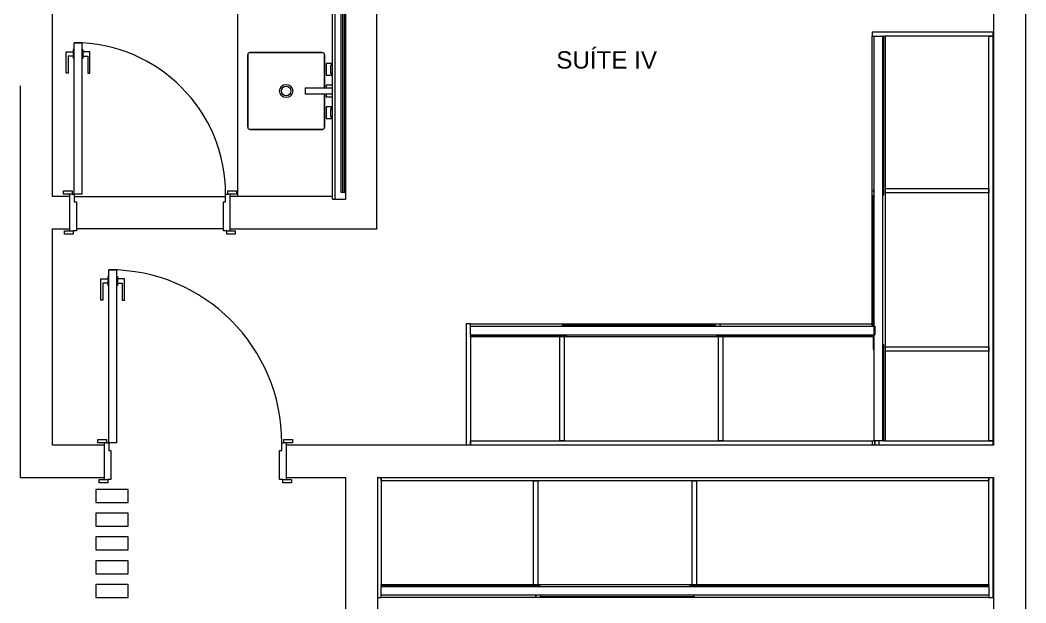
# Model space of a CAD drawing. Header units: millimetres. Extents: x 586.5 to 618.3, y 239.1 to 272.6.
# Drawn here: x 596.848 to 601.498, y 266.83 to 269.525 of the extents above; entities that cross this region are included whole.
import ezdxf

# ---------------------------------------------------------------- set-up
doc = ezdxf.new("R2010")
doc.units = ezdxf.units.MM
doc.header["$LTSCALE"] = 75
doc.linetypes.add('HIDDEN', pattern=[0.375, 0.25, -0.125])
for name, color, linetype, lineweight in [('A Arquitetura LRZ', 252, 'Continuous', 9), ('A Cumbuca LRZ', 254, 'HIDDEN', 9), ('A Esquadrias LRZ', 252, 'Continuous', 9), ('A Mobiliário LRZ', 253, 'Continuous', 9)]:
    doc.layers.add(name, color=color, linetype=linetype, lineweight=lineweight)
doc.styles.add('R80', font='arial.ttf')

msp = doc.modelspace()

# ---------------------------------------------------------------- linework, layer by layer
at = {"layer": 'A Arquitetura LRZ'}
for p, q in [((601.4975, 240.0104), (601.4975, 272.5654)), ((598.4975, 268.5614), (598.4975, 271.4104)), ((601.3475, 271.4104), (601.3475, 267.5604)), ((596.9975, 268.7104), (596.9975, 270.4904)), ((596.8475, 269.2214), (596.8475, 267.4114)), ((597.0775, 268.7104), (596.9975, 268.7104)), ((597.0775, 268.5604), (597.0775, 268.7104)), ((598.2924, 268.7104), (597.8175, 268.7104)), ((597.8175, 268.7104), (597.8175, 268.5604)), ((596.9975, 268.5614), (596.9975, 268.5604)), ((596.9975, 267.5604), (596.9975, 268.5604)), ((596.9975, 268.5604), (597.0775, 268.5604)), ((597.8175, 268.5604), (598.4975, 268.5604)), ((597.2375, 267.5604), (596.9975, 267.5604)), ((597.2375, 267.4104), (597.2375, 267.5604)), ((601.3475, 267.5604), (598.0775, 267.5604)), ((598.0775, 267.5604), (598.0775, 267.4104)), ((596.8475, 267.4114), (596.8475, 267.4104)), ((596.8475, 267.4104), (596.8485, 267.4104)), ((596.8485, 267.4104), (597.2375, 267.4104)), ((598.0775, 267.4104), (598.3515, 267.4104)), ((598.3515, 267.4104), (598.3515, 264.2654)), ((598.5015, 267.4104), (598.5005, 267.4104)), ((598.5015, 267.4104), (601.3475, 267.4104)), ((598.5015, 264.4154), (598.5015, 267.4104)), ((601.3475, 267.4104), (601.3475, 264.4154)), ((597.3475, 267.3554), (597.1975, 267.3554)), ((597.1975, 267.3554), (597.1975, 267.2954)), ((597.3475, 267.2954), (597.3475, 267.3554)), ((597.1975, 267.2954), (597.3475, 267.2954)), ((597.3475, 267.2454), (597.1975, 267.2454)), ((597.1975, 267.2454), (597.1975, 267.1854)), ((597.3475, 267.1854), (597.3475, 267.2454)), ((597.1975, 267.1854), (597.3475, 267.1854)), ((597.3475, 267.1354), (597.1975, 267.1354)), ((597.1975, 267.1354), (597.1975, 267.0754)), ((597.3475, 267.0754), (597.3475, 267.1354)), ((597.1975, 267.0754), (597.3475, 267.0754)), ((597.3475, 267.0254), (597.1975, 267.0254)), ((597.1975, 267.0254), (597.1975, 266.9654)), ((597.3475, 266.9654), (597.3475, 267.0254)), ((597.1975, 266.9654), (597.3475, 266.9654)), ((597.3475, 266.9154), (597.1975, 266.9154)), ((597.1975, 266.9154), (597.1975, 266.8554)), ((597.3475, 266.8554), (597.3475, 266.9154)), ((597.1975, 266.8554), (597.3475, 266.8554))]:
    msp.add_line(p, q, dxfattribs=at)
at = {"layer": 'A Esquadrias LRZ'}
for p, q in [((597.0607, 269.2797), (597.0607, 269.3787)), ((597.0607, 269.3787), (597.0924, 269.3787)), ((597.0975, 269.3896), (597.0924, 269.3896)), ((597.0924, 269.3896), (597.0924, 269.3687)), ((597.0975, 269.4204), (597.1325, 269.4204)), ((597.0975, 268.7204), (597.0975, 269.4204)), ((597.1325, 269.4204), (597.1325, 268.7204)), ((597.1325, 269.3896), (597.1377, 269.3896)), ((597.1377, 269.3896), (597.1377, 269.3687)), ((597.1694, 269.3787), (597.1377, 269.3787)), ((597.1694, 269.2797), (597.1694, 269.3787)), ((597.0924, 269.3587), (597.0701, 269.3587)), ((597.0701, 269.3587), (597.0701, 269.2797)), ((597.0924, 269.3687), (597.0924, 269.3477)), ((597.0924, 269.3477), (597.0975, 269.3477)), ((597.1377, 269.3477), (597.1325, 269.3477)), ((597.1377, 269.3687), (597.1377, 269.3477)), ((597.1377, 269.3587), (597.16, 269.3587)), ((597.16, 269.3587), (597.16, 269.2797)), ((597.0701, 269.2797), (597.0607, 269.2797)), ((597.16, 269.2797), (597.1694, 269.2797)), ((597.0475, 268.7354), (597.0875, 268.7354)), ((597.0475, 268.7204), (597.0475, 268.7354)), ((597.0875, 268.7354), (597.0875, 268.7204)), ((597.8075, 268.7204), (597.8075, 268.7354)), ((597.8075, 268.7354), (597.8475, 268.7354)), ((597.8475, 268.7354), (597.8475, 268.7204)), ((597.0875, 268.7204), (597.0475, 268.7204)), ((597.0775, 268.7104), (597.0775, 268.7204)), ((597.0875, 268.7204), (597.0975, 268.7204)), ((597.1325, 268.7204), (597.0975, 268.7204)), ((597.0975, 268.7204), (597.0975, 268.6854)), ((597.0975, 268.7104), (597.7975, 268.7104)), ((597.0975, 268.6854), (597.1075, 268.6854)), ((597.1075, 268.6854), (597.1075, 268.5504)), ((597.7875, 268.6854), (597.7975, 268.6854)), ((597.7875, 268.5504), (597.7875, 268.6854)), ((597.7975, 268.7204), (597.8075, 268.7204)), ((597.7975, 268.6854), (597.7975, 268.7204)), ((597.8475, 268.7204), (597.8075, 268.7204)), ((597.8175, 268.7204), (597.8175, 268.7104)), ((597.0525, 268.5504), (597.0925, 268.5504)), ((597.0525, 268.5354), (597.0525, 268.5504)), ((597.0775, 268.5504), (597.0775, 268.5604)), ((597.0925, 268.5504), (597.0925, 268.5354)), ((597.1075, 268.5504), (597.0925, 268.5504)), ((597.7875, 268.5604), (597.1075, 268.5604)), ((597.8025, 268.5504), (597.7875, 268.5504)), ((597.8025, 268.5504), (597.8425, 268.5504)), ((597.8025, 268.5354), (597.8025, 268.5504)), ((597.8175, 268.5604), (597.8175, 268.5504)), ((597.8425, 268.5504), (597.8425, 268.5354)), ((598.4975, 268.5614), (598.4975, 268.5604)), ((597.0925, 268.5354), (597.0525, 268.5354)), ((597.8425, 268.5354), (597.8025, 268.5354)), ((597.2575, 268.3704), (597.2925, 268.3704)), ((597.2575, 267.5704), (597.2575, 268.3704)), ((597.2925, 268.3704), (597.2925, 267.5704)), ((597.2207, 268.2297), (597.2207, 268.3287)), ((597.2207, 268.3287), (597.2524, 268.3287)), ((597.2524, 268.3087), (597.2301, 268.3087)), ((597.2301, 268.3087), (597.2301, 268.2297)), ((597.2575, 268.3396), (597.2524, 268.3396)), ((597.2524, 268.3396), (597.2524, 268.3187)), ((597.2524, 268.3187), (597.2524, 268.2977)), ((597.2925, 268.3396), (597.2977, 268.3396)), ((597.2977, 268.3396), (597.2977, 268.3187)), ((597.3294, 268.3287), (597.2977, 268.3287)), ((597.2977, 268.3187), (597.2977, 268.2977)), ((597.2977, 268.3087), (597.32, 268.3087)), ((597.32, 268.3087), (597.32, 268.2297)), ((597.3294, 268.2297), (597.3294, 268.3287)), ((597.2524, 268.2977), (597.2575, 268.2977)), ((597.2977, 268.2977), (597.2925, 268.2977)), ((597.2301, 268.2297), (597.2207, 268.2297)), ((597.32, 268.2297), (597.3294, 268.2297)), ((597.2075, 267.5854), (597.2475, 267.5854)), ((597.2075, 267.5704), (597.2075, 267.5854)), ((597.2475, 267.5704), (597.2075, 267.5704)), ((597.2375, 267.5604), (597.2375, 267.5704)), ((597.2475, 267.5854), (597.2475, 267.5704)), ((597.2475, 267.5704), (597.2575, 267.5704)), ((597.2925, 267.5704), (597.2575, 267.5704)), ((597.2575, 267.5704), (597.2575, 267.5354)), ((598.0575, 267.5704), (598.0675, 267.5704)), ((598.0575, 267.5354), (598.0575, 267.5704)), ((598.0675, 267.5704), (598.0675, 267.5854)), ((598.0675, 267.5854), (598.1075, 267.5854)), ((598.1075, 267.5704), (598.0675, 267.5704)), ((598.0775, 267.5704), (598.0775, 267.5604)), ((598.1075, 267.5854), (598.1075, 267.5704)), ((597.2575, 267.5354), (597.2675, 267.5354)), ((597.2675, 267.5354), (597.2675, 267.4004)), ((598.0475, 267.5354), (598.0575, 267.5354)), ((598.0475, 267.4004), (598.0475, 267.5354)), ((597.2125, 267.4004), (597.2525, 267.4004)), ((597.2125, 267.3854), (597.2125, 267.4004)), ((597.2525, 267.3854), (597.2125, 267.3854)), ((597.2375, 267.4004), (597.2375, 267.4104)), ((597.2525, 267.4004), (597.2525, 267.3854)), ((597.2675, 267.4004), (597.2525, 267.4004)), ((598.0625, 267.4004), (598.0475, 267.4004)), ((598.0625, 267.4004), (598.1025, 267.4004)), ((598.0625, 267.3854), (598.0625, 267.4004)), ((598.1025, 267.3854), (598.0625, 267.3854)), ((598.0775, 267.4104), (598.0775, 267.4004)), ((598.1025, 267.4004), (598.1025, 267.3854))]:
    msp.add_line(p, q, dxfattribs=at)
for centre, radius, start, end in [((597.0975, 268.7209), 0.7, 359.9632, 89.9632), ((597.2575, 267.5709), 0.8, 359.9678, 89.9678)]:
    msp.add_arc(centre, radius, start, end, dxfattribs=at)
at = {"layer": 'A Mobiliário LRZ'}
for p, q in [((597.8524, 269.6976), (597.8524, 268.7104)), ((598.2924, 268.6976), (598.2924, 269.6976)), ((598.3024, 269.6976), (598.3024, 268.6976)), ((598.3324, 268.7276), (598.3324, 269.6676)), ((598.3374, 269.6676), (598.3374, 268.7276)), ((598.3474, 268.7276), (598.3474, 269.6676)), ((598.3524, 269.6676), (598.3524, 268.7276)), ((601.3465, 269.4704), (600.7865, 269.4704)), ((600.7865, 269.4704), (600.7865, 269.4504)), ((601.3465, 269.4504), (601.3465, 269.4704)), ((600.7865, 269.4504), (600.7965, 269.4504)), ((600.7865, 268.1104), (600.7865, 269.4504)), ((600.7965, 269.4504), (600.8265, 269.4504)), ((600.7965, 267.5804), (600.7965, 269.4504)), ((600.8265, 269.4504), (600.8365, 269.4504)), ((600.8415, 269.4504), (600.8365, 269.4504)), ((600.8365, 267.5804), (600.8365, 269.4504)), ((600.8415, 268.7171), (600.8415, 269.4504)), ((600.8415, 269.4504), (600.8465, 269.4504)), ((601.3265, 269.4504), (600.8465, 269.4504)), ((600.8465, 269.4504), (600.8465, 268.7471)), ((601.3265, 268.7471), (601.3265, 269.4504)), ((601.3465, 269.4504), (601.3265, 269.4504)), ((601.3265, 269.4504), (601.3465, 269.4504)), ((601.3465, 267.5804), (601.3465, 269.4504)), ((598.2449, 269.3751), (597.9099, 269.3751)), ((597.9099, 269.3751), (598.2449, 269.3751)), ((597.8999, 269.3651), (597.8999, 269.0301)), ((597.8999, 269.0301), (597.8999, 269.3651)), ((598.2549, 269.2129), (598.2549, 269.3651)), ((598.2549, 269.3651), (598.2549, 269.2129)), ((598.2924, 269.3246), (598.2629, 269.3246)), ((598.2629, 269.3246), (598.2629, 269.2706)), ((598.2832, 269.3138), (598.2832, 269.2814)), ((598.2629, 269.2706), (598.2924, 269.2706)), ((598.1656, 269.2129), (598.1742, 269.2129)), ((598.1656, 269.2129), (598.1656, 269.1823)), ((598.1742, 269.2129), (598.2926, 269.2129)), ((598.2924, 269.2246), (598.263, 269.2246)), ((598.263, 269.2246), (598.263, 269.2129)), ((598.1742, 269.1823), (598.1656, 269.1823)), ((598.2926, 269.1823), (598.1742, 269.1823)), ((598.2549, 269.0301), (598.2549, 269.1823)), ((598.2549, 269.1823), (598.2549, 269.0301)), ((598.263, 269.1823), (598.263, 269.1706)), ((598.263, 269.1706), (598.2924, 269.1706)), ((598.2924, 269.1246), (598.2629, 269.1246)), ((598.2629, 269.1246), (598.2629, 269.0706)), ((598.2832, 269.1138), (598.2832, 269.0814)), ((598.2629, 269.0706), (598.2924, 269.0706)), ((597.9099, 269.0201), (598.2449, 269.0201)), ((598.2449, 269.0201), (597.9099, 269.0201)), ((598.3524, 268.7276), (598.3324, 268.7276)), ((598.3524, 268.7276), (598.3524, 268.6976)), ((600.7965, 268.7371), (600.7915, 268.7371)), ((600.7915, 268.7371), (600.7915, 268.7341)), ((600.7915, 268.7341), (600.7965, 268.7341)), ((600.8465, 268.7471), (601.3265, 268.7471)), ((600.8465, 268.7471), (600.8465, 268.7271)), ((601.3265, 268.7271), (600.8465, 268.7271)), ((600.8465, 268.7271), (600.8465, 268.0138)), ((601.3265, 268.7271), (601.3265, 268.7471)), ((601.3265, 268.7471), (601.3265, 268.7271)), ((601.3265, 268.0138), (601.3265, 268.7271)), ((598.2924, 268.6976), (598.3024, 268.6976)), ((598.3024, 268.6976), (598.3524, 268.6976)), ((600.7965, 268.7141), (600.7915, 268.7141)), ((600.7915, 268.7141), (600.7915, 268.1104)), ((600.8365, 268.7171), (600.8415, 268.7171)), ((598.9295, 268.1204), (598.9095, 268.1204)), ((598.9095, 268.1204), (598.9095, 267.5604)), ((598.9295, 268.1104), (598.9295, 268.1204)), ((598.9295, 268.1204), (600.7915, 268.1204)), ((598.9295, 268.0804), (598.9295, 268.1104)), ((598.9295, 268.1104), (600.7995, 268.1104)), ((598.9295, 268.0704), (598.9295, 268.0804)), ((600.0632, 268.1154), (599.3529, 268.1154)), ((599.3529, 268.1154), (599.3529, 268.1104)), ((600.0632, 268.1104), (600.0632, 268.1154)), ((600.0862, 268.1154), (600.0832, 268.1154)), ((600.0832, 268.1154), (600.0832, 268.1104)), ((600.0862, 268.1104), (600.0862, 268.1154)), ((600.7995, 268.1104), (600.7995, 268.0804)), ((600.7995, 268.0804), (600.7995, 268.0704)), ((598.9295, 268.0704), (598.9295, 268.0654)), ((598.9295, 268.0704), (600.7995, 268.0704)), ((598.9295, 268.0654), (599.3729, 268.0654)), ((598.9295, 268.0604), (598.9295, 268.0654)), ((599.3429, 268.0604), (598.9295, 268.0604)), ((598.9295, 268.0604), (598.9295, 267.5804)), ((599.3429, 267.5804), (599.3429, 268.0604)), ((599.3629, 268.0604), (599.3429, 268.0604)), ((600.0762, 268.0604), (599.3629, 268.0604)), ((599.3629, 268.0604), (599.3629, 267.5804)), ((599.3729, 268.0654), (599.3729, 268.0704)), ((600.0662, 268.0704), (600.0662, 268.0654)), ((600.0662, 268.0654), (600.7965, 268.0654)), ((600.0762, 267.5804), (600.0762, 268.0604)), ((600.0962, 268.0604), (600.0762, 268.0604)), ((600.7915, 268.0604), (600.0962, 268.0604)), ((600.0962, 268.0604), (600.0962, 267.5804)), ((600.7865, 268.0604), (600.7865, 268.0654)), ((600.7915, 268.0704), (600.7915, 268.0038)), ((600.7915, 268.0038), (600.7965, 268.0038)), ((600.8415, 268.0238), (600.8365, 268.0238)), ((600.8415, 267.5804), (600.8415, 268.0238)), ((600.8465, 268.0138), (601.3265, 268.0138)), ((600.8465, 268.0138), (600.8465, 267.9938)), ((601.3265, 267.9938), (600.8465, 267.9938)), ((600.8465, 267.9938), (600.8465, 267.5804)), ((601.3265, 267.9938), (601.3265, 268.0138)), ((601.3265, 268.0138), (601.3265, 267.9938)), ((601.3265, 267.5804), (601.3265, 267.9938)), ((598.9295, 267.5804), (599.3429, 267.5804)), ((598.9295, 267.5804), (598.9295, 267.5604)), ((598.9295, 267.5604), (598.9295, 267.5804)), ((599.3429, 267.5804), (599.3629, 267.5804)), ((599.3629, 267.5804), (599.3429, 267.5804)), ((599.3629, 267.5804), (600.0762, 267.5804)), ((600.0762, 267.5804), (600.0962, 267.5804)), ((600.0962, 267.5804), (600.0762, 267.5804)), ((600.0962, 267.5804), (600.7965, 267.5804)), ((600.7865, 267.5804), (600.7865, 267.5604)), ((600.8265, 267.5804), (600.7965, 267.5804)), ((600.7995, 267.5604), (600.7995, 267.5804)), ((600.7995, 267.5804), (600.7995, 267.5604)), ((600.8195, 267.5604), (600.8195, 267.5804)), ((600.8365, 267.5804), (600.8265, 267.5804)), ((600.8365, 267.5804), (600.8415, 267.5804)), ((600.8465, 267.5804), (600.8415, 267.5804)), ((600.8465, 267.5804), (601.3265, 267.5804)), ((601.3265, 267.5804), (601.3465, 267.5804)), ((601.3465, 267.5804), (601.3265, 267.5804)), ((601.3465, 267.5604), (601.3465, 267.5804)), ((598.5175, 267.4104), (598.5175, 267.3954)), ((598.5175, 267.3959), (598.5175, 267.4104)), ((598.5175, 267.3954), (598.5175, 266.9154)), ((599.2208, 267.3954), (598.5175, 267.3954)), ((599.2208, 266.9154), (599.2208, 267.3954)), ((599.2408, 267.3954), (599.2208, 267.3954)), ((599.2208, 267.3954), (599.2408, 267.3954)), ((599.2408, 267.3954), (599.2408, 266.9154)), ((599.9541, 267.3954), (599.2408, 267.3954)), ((599.9541, 266.9154), (599.9541, 267.3954)), ((599.9741, 267.3954), (599.9541, 267.3954)), ((599.9541, 267.3954), (599.9741, 267.3954)), ((599.9741, 267.3954), (599.9741, 266.9154)), ((601.3265, 267.3954), (599.9741, 267.3954)), ((601.3265, 267.3954), (601.3265, 267.4104)), ((601.3265, 267.4104), (601.3265, 267.3959)), ((601.3265, 266.9154), (601.3265, 267.3954)), ((601.3465, 266.8554), (601.3465, 267.4104)), ((598.5175, 266.9154), (599.2208, 266.9154)), ((598.5175, 266.9104), (598.5175, 266.9154)), ((598.5175, 266.9104), (598.5175, 266.9054)), ((599.2508, 266.9104), (598.5175, 266.9104)), ((599.2208, 266.9154), (599.2408, 266.9154)), ((599.2408, 266.9154), (599.9541, 266.9154)), ((599.2508, 266.9054), (599.2508, 266.9104)), ((601.3265, 266.9104), (599.9441, 266.9104)), ((599.9441, 266.9104), (599.9441, 266.9054)), ((599.9541, 266.9154), (599.9741, 266.9154)), ((599.9741, 266.9154), (601.3265, 266.9154)), ((601.3265, 266.9154), (601.3265, 266.9104)), ((601.3265, 266.9054), (601.3265, 266.9104)), ((598.5175, 266.8954), (598.5175, 266.9054)), ((601.3265, 266.9054), (598.5175, 266.9054)), ((598.5175, 266.8654), (598.5175, 266.8954)), ((601.3265, 266.8654), (598.5175, 266.8654)), ((598.5175, 266.8554), (598.5175, 266.8654)), ((599.2308, 266.8654), (599.2308, 266.8604)), ((599.2338, 266.8604), (599.2338, 266.8654)), ((599.2538, 266.8654), (599.2538, 266.8604)), ((599.9641, 266.8604), (599.9641, 266.8654)), ((601.3265, 266.9054), (601.3265, 266.8954)), ((601.3265, 266.8954), (601.3265, 266.8654)), ((601.3265, 266.8654), (601.3265, 266.8554)), ((598.5015, 266.8554), (598.5175, 266.8554)), ((601.3265, 266.8554), (598.5175, 266.8554)), ((599.2308, 266.8604), (599.2338, 266.8604)), ((599.2538, 266.8604), (599.9641, 266.8604)), ((601.3265, 266.8554), (601.3465, 266.8554))]:
    msp.add_line(p, q, dxfattribs=at)
for radius in [0.0306, 0.022]:
    msp.add_circle((598.0774, 269.1976), radius, dxfattribs=at)
for centre, radius, start, end in [((597.9099, 269.3651), 0.00999, 90, 180), ((597.9099, 269.3651), 0.00999, 90, 180), ((598.2449, 269.3651), 0.00999, 0, 90), ((598.2449, 269.3651), 0.00999, 0, 90), ((598.2899, 269.3137), 0.00668, 89.9927, 179.4206), ((598.2899, 269.3137), 0.00668, 68.0231, 90.0073), ((598.2899, 269.2815), 0.00668, 180.5794, 270.0073), ((598.2899, 269.2815), 0.00668, 269.9927, 291.9769), ((598.2899, 269.1137), 0.00668, 89.9927, 179.4206), ((598.2899, 269.1137), 0.00668, 68.0231, 90.0073), ((598.2899, 269.0815), 0.00668, 180.5794, 270.0073), ((598.2899, 269.0815), 0.00668, 269.9927, 291.9769), ((597.9099, 269.0301), 0.00999, 180, 270), ((597.9099, 269.0301), 0.00999, 180, 270), ((598.2449, 269.0301), 0.00999, 270, 0), ((598.2449, 269.0301), 0.00999, 270, 0)]:
    msp.add_arc(centre, radius, start, end, dxfattribs=at)

# ---------------------------------------------------------------- texts
at = {"layer": 'A Cumbuca LRZ', "style": 'R80'}
msp.add_text('SUÍTE IV', height=0.08, dxfattribs=at).set_placement((599.3266, 269.3014))

doc.saveas('drawing.dxf')
